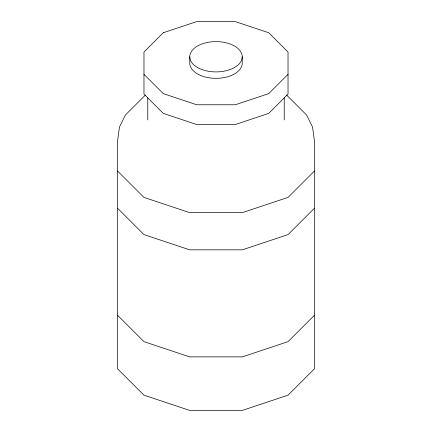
<?xml version="1.0" encoding="UTF-8"?>
<svg xmlns="http://www.w3.org/2000/svg" width="432" height="432" viewBox="0 0 432 432"><rect width="100%" height="100%" fill="white"/><g stroke="black" fill="none" stroke-linecap="round" stroke-linejoin="round"><path stroke-width="0.65" d="M145.46 94.986L125.431 114.993L119.459 127.024L117.596 140.594L117.596 368.809L143.964 395.177L189.632 410.4L242.368 410.4L288.036 395.177L314.404 368.809L314.404 140.594L312.541 127.024L306.569 114.993L286.54 94.986M288.025 74.326L268.726 93.625L235.3 104.765L196.7 104.765L163.274 93.625L143.975 74.326M314.404 171.04L288.036 197.408L242.368 212.63L189.632 212.63L143.964 197.408L117.596 171.04M314.404 208.235L288.036 234.603L242.368 249.826L189.632 249.826L143.964 234.603L117.596 208.235M314.404 315.284L288.036 341.653L242.368 356.875L189.632 356.875L143.964 341.653L117.596 315.284M284.24 97.47L284.24 119.885M242.222 56.759A26.222 15.136 0 0 1 202.889 69.871A26.222 15.136 0 0 1 202.889 43.648A26.222 15.136 0 0 1 242.222 56.759L242.222 63.18A26.222 15.136 0 0 1 216 78.322A26.222 15.136 0 0 1 189.778 63.18L189.778 56.759M147.76 97.47L147.76 119.885M163.274 32.74L143.975 52.04L143.975 94.1L163.274 113.4L196.7 124.54L235.3 124.54L268.726 113.4L288.025 94.1L288.025 52.04L268.726 32.74L235.3 21.6L196.7 21.6L163.274 32.74"/></g></svg>
